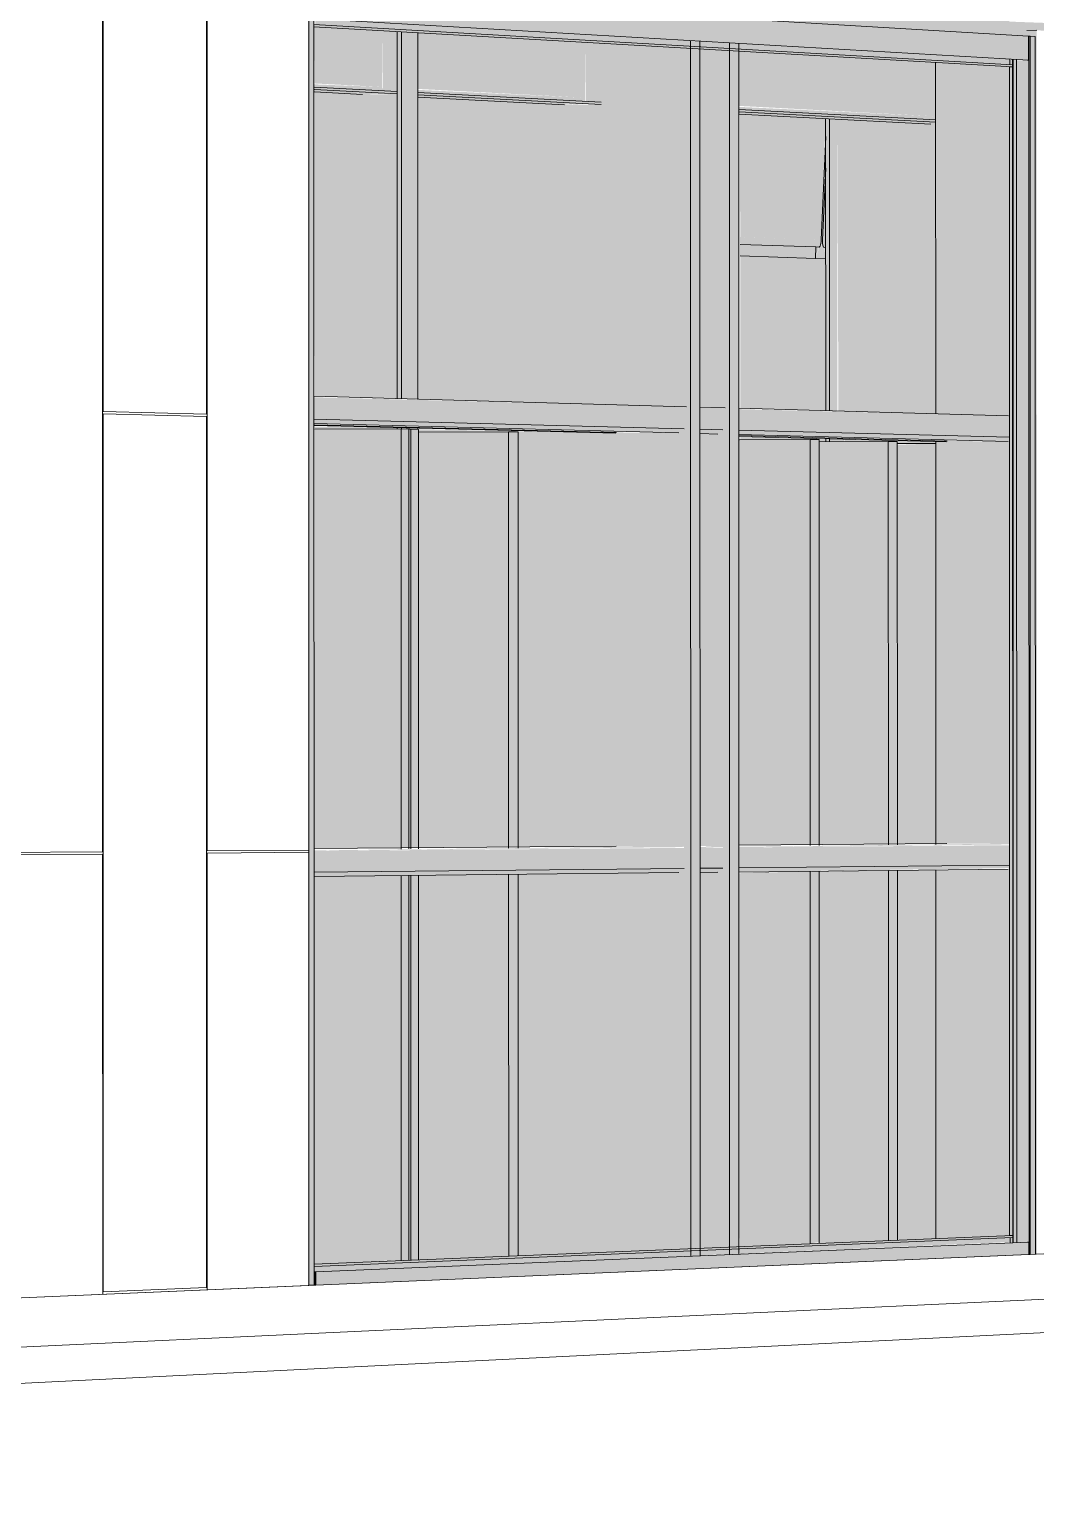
# Model space of a CAD drawing. Header units: inches. Extents: x 31155.6 to 31160.43, y 58.98 to 66.18.
# Drawn here: x 31156.64376 to 31156.67122, y 59.14602 to 59.18621 of the extents above; entities that cross this region are included whole.
import ezdxf

# ---------------------------------------------------------------- set-up
doc = ezdxf.new("R2010")
doc.units = ezdxf.units.IN
doc.header["$MEASUREMENT"] = 0
for name, color, linetype, lineweight in [('A-CLNG', 13, 'Continuous', 13), ('A-GLAZ-CWMG', 51, 'Continuous', 9), ('A-WALL-PATT', 111, 'Continuous', 13), ('C-BLDG-PADS', 91, 'Continuous', 9), ('Conc', 7, 'Continuous', 9), ('I-WALL', 2, 'Continuous', 13), ('L-SITE-WALL', 31, 'Continuous', 13), ('S-BEAM', 12, 'Continuous', 9), ('S-COLS', 52, 'Continuous', 9)]:
    doc.layers.add(name, color=color, linetype=linetype, lineweight=lineweight)

# ---------------------------------------------------------------- blocks, each defined once
blk = doc.blocks.new('FP_2-Looking North East')
at = {"layer": 'A-WALL-PATT', "lineweight": 9}
for p, q in [((31156.642867, 59.175851), (31156.642865, 59.187717)), ((31156.642883, 59.163735), (31156.64288, 59.187716)), ((31156.645753, 59.163758), (31156.64575, 59.187543)), ((31156.645767, 59.175775), (31156.645765, 59.187542)), ((31156.64859, 59.175701), (31156.648588, 59.187373)), ((31156.648606, 59.163782), (31156.648603, 59.187372)), ((31156.642867, 59.175851), (31156.6402, 59.175921)), ((31156.642867, 59.175788), (31156.6402, 59.175858)), ((31156.64287, 59.151618), (31156.642867, 59.175788)), ((31156.64859, 59.175701), (31156.645767, 59.175775)), ((31156.645769, 59.151742), (31156.645767, 59.175713)), ((31156.64859, 59.175639), (31156.645767, 59.175713)), ((31156.648592, 59.151863), (31156.64859, 59.175639)), ((31156.645753, 59.163758), (31156.642883, 59.163735)), ((31156.642883, 59.163672), (31156.645753, 59.163696)), ((31156.642885, 59.151556), (31156.642883, 59.163672)), ((31156.645755, 59.151679), (31156.645753, 59.163696)), ((31156.651383, 59.163805), (31156.648606, 59.163782)), ((31156.648606, 59.16372), (31156.651383, 59.163743)), ((31156.648607, 59.151802), (31156.648606, 59.16372)), ((31156.645769, 59.151742), (31156.648592, 59.151863)), ((31156.640203, 59.151504), (31156.64287, 59.151618))]:
    blk.add_line(p, q, dxfattribs=at)

msp = doc.modelspace()

# ---------------------------------------------------------------- hatches: boundary and pattern name
at = {"layer": 'A-CLNG'}
h = msp.add_hatch(color=256, dxfattribs=at)
h.paths.add_polyline_path([(31156.698906, 59.184522), (31156.698906, 59.184685), (31156.698731, 59.184691), (31156.698731, 59.184718), (31156.696813, 59.184808), (31156.674259, 59.18619), (31156.674259, 59.186222), (31156.673096, 59.186269), (31156.673096, 59.186295), (31156.671805, 59.18634), (31156.671805, 59.186372), (31156.670503, 59.18642), (31156.670503, 59.18645), (31156.669366, 59.186489), (31156.669366, 59.186523), (31156.66812, 59.186566), (31156.66812, 59.186599), (31156.666863, 59.186643), (31156.666863, 59.186677), (31156.665597, 59.18672), (31156.665597, 59.186754), (31156.664322, 59.186798), (31156.664322, 59.186833), (31156.663036, 59.186877), (31156.663036, 59.186912), (31156.66174, 59.186956), (31156.66174, 59.186991), (31156.660434, 59.187036), (31156.660434, 59.187072), (31156.659118, 59.187117), (31156.659118, 59.187153), (31156.657791, 59.187198), (31156.657791, 59.187234), (31156.656454, 59.187282), (31156.656454, 59.187316), (31156.655106, 59.187368), (31156.655106, 59.187399), (31156.653747, 59.187454), (31156.653747, 59.187483), (31156.652377, 59.18754), (31156.652377, 59.187567), (31156.650996, 59.187628), (31156.650996, 59.187652), (31156.649604, 59.187716), (31156.649604, 59.187738), (31156.648201, 59.187805), (31156.648201, 59.187824), (31156.646644, 59.187894), (31156.646644, 59.187915), (31156.645359, 59.187985), (31156.645359, 59.187999), (31156.643921, 59.188063), (31156.643921, 59.188087), (31156.64247, 59.188154), (31156.64247, 59.188176), (31156.641008, 59.188247), (31156.641008, 59.188266), (31156.639533, 59.18834), (31156.639533, 59.188357), (31156.638046, 59.188408), (31156.638041, 59.188448), (31156.636547, 59.188499), (31156.636547, 59.18854), (31156.635035, 59.188592), (31156.635035, 59.188633), (31156.63351, 59.188685), (31156.63351, 59.188727), (31156.631972, 59.18878), (31156.631972, 59.188822), (31156.63042, 59.188875), (31156.63042, 59.188917), (31156.628856, 59.18897), (31156.628856, 59.189013), (31156.627278, 59.189067), (31156.627278, 59.189111), (31156.625686, 59.189165), (31156.625686, 59.189208), (31156.62418, 59.18926), (31156.62418, 59.189304), (31156.622464, 59.189362), (31156.622464, 59.189407), (31156.620731, 59.189468), (31156.620731, 59.18951), (31156.619178, 59.189563), (31156.619178, 59.189609), (31156.617514, 59.189665), (31156.617514, 59.189711), (31156.615836, 59.189768), (31156.615836, 59.189814), (31156.614143, 59.189872), (31156.614143, 59.189918), (31156.612435, 59.189976), (31156.612435, 59.190023), (31156.610711, 59.190082), (31156.610711, 59.19013), (31156.608972, 59.190188), (31156.608972, 59.190237), (31156.607217, 59.190298), (31156.607217, 59.190345), (31156.605445, 59.19041), (31156.605445, 59.190453), (31156.603658, 59.190524), (31156.603658, 59.190563), (31156.601768, 59.190638), (31156.601768, 59.190677), (31156.600033, 59.190753), (31156.600033, 59.190787), (31156.598195, 59.190869), (31156.598195, 59.1909), (31156.59634, 59.190962), (31156.59634, 59.191014), (31156.594323, 59.191088), (31156.594323, 59.191133), (31156.592576, 59.191208), (31156.592576, 59.191245), (31156.590668, 59.191329), (31156.590668, 59.191363), (31156.588741, 59.19143), (31156.588741, 59.191481), (31156.586796, 59.191554), (31156.586796, 59.191601), (31156.584832, 59.19168), (31156.584832, 59.191722), (31156.582849, 59.191806), (31156.582849, 59.191844), (31156.580847, 59.191916), (31156.580847, 59.191967), (31156.578825, 59.192045), (31156.578825, 59.192092), (31156.576784, 59.192175), (31156.576784, 59.192217), (31156.574722, 59.192307), (31156.574722, 59.192344), (31156.572639, 59.192414), (31156.572639, 59.192472), (31156.570536, 59.192542), (31156.570536, 59.192602), (31156.568411, 59.192672), (31156.568411, 59.192733), (31156.566266, 59.192804), (31156.566266, 59.192865), (31156.564098, 59.192937), (31156.564098, 59.192998), (31156.561908, 59.193071), (31156.561908, 59.193133), (31156.559696, 59.193206), (31156.559696, 59.193269), (31156.557461, 59.193343), (31156.557461, 59.193407), (31156.555203, 59.193481), (31156.555203, 59.193546), (31156.552922, 59.193621), (31156.552922, 59.193686), (31156.550616, 59.193762), (31156.550616, 59.193828), (31156.548287, 59.193905), (31156.548287, 59.193972), (31156.545933, 59.194049), (31156.545933, 59.194117), (31156.543553, 59.194195), (31156.543553, 59.194263), (31156.541149, 59.194346), (31156.541149, 59.194411), (31156.538718, 59.1945), (31156.538718, 59.194561), (31156.536261, 59.194655), (31156.536261, 59.194712), (31156.533778, 59.194812), (31156.533778, 59.194865), (31156.531267, 59.194948), (31156.531267, 59.19502), (31156.528729, 59.195108), (31156.528729, 59.195176), (31156.526163, 59.195271), (31156.526163, 59.195334), (31156.523569, 59.195435), (31156.523569, 59.195494), (31156.520945, 59.19558), (31156.520945, 59.195656), (31156.518324, 59.195741), (31156.518324, 59.195818), (31156.515609, 59.195906), (31156.515609, 59.195984), (31156.512896, 59.196073), (31156.512896, 59.196152), (31156.510173, 59.19624), (31156.510173, 59.19632), (31156.507376, 59.196411), (31156.507376, 59.196492), (31156.504568, 59.196583), (31156.504545, 59.196665), (31156.501727, 59.196757), (31156.501727, 59.19684), (31156.498854, 59.196933), (31156.498854, 59.197017), (31156.495946, 59.197111), (31156.495946, 59.197196), (31156.493005, 59.197291), (31156.493005, 59.197377), (31156.490028, 59.197473), (31156.490028, 59.197561), (31156.487015, 59.197658), (31156.487015, 59.197747), (31156.483967, 59.197844), (31156.483967, 59.197934), (31156.480881, 59.198033), (31156.480881, 59.198125), (31156.477758, 59.198225), (31156.477758, 59.198317), (31156.474597, 59.198418), (31156.474597, 59.198512), (31156.471396, 59.198614), (31156.471396, 59.198709), (31156.468156, 59.198813), (31156.468156, 59.198909), (31156.464876, 59.199014), (31156.464876, 59.199112), (31156.461554, 59.199217), (31156.461554, 59.199316), (31156.458191, 59.199423), (31156.458191, 59.199524), (31156.454749, 59.199634), (31156.454749, 59.199735), (31156.451334, 59.199843), (31156.451334, 59.199947), (31156.447839, 59.200062), (31156.447839, 59.200162), (31156.4443, 59.200274), (31156.4443, 59.200381), (31156.440713, 59.200494), (31156.440713, 59.200602), (31156.43708, 59.200716), (31156.43708, 59.200826), (31156.433399, 59.200942), (31156.433399, 59.201053), (31156.429669, 59.201178), (31156.429669, 59.201283), (31156.425889, 59.201401), (31156.425889, 59.201517), (31156.422057, 59.201636), (31156.422057, 59.201753), (31156.418174, 59.201874), (31156.418151, 59.201993), (31156.414238, 59.202115), (31156.414238, 59.202236), (31156.410247, 59.202359), (31156.410247, 59.202482), (31156.406201, 59.202607), (31156.406201, 59.202732), (31156.405801, 59.202742), (31156.405817, 59.202315), (31156.418151, 59.201586), (31156.418174, 59.201214), (31156.418354, 59.20121), (31156.482751, 59.197339), (31156.482773, 59.197577), (31156.483967, 59.19757), (31156.487974, 59.197327), (31156.487974, 59.197029), (31156.550797, 59.193252), (31156.550797, 59.193463), (31156.551692, 59.193459), (31156.57757, 59.191888), (31156.57757, 59.191642), (31156.63752, 59.188038), (31156.63752, 59.188208), (31156.63809, 59.188214), (31156.6402, 59.188086), (31156.6402, 59.187877), (31156.67098, 59.186024), (31156.67098, 59.18618), (31156.671261, 59.186183), (31156.679597, 59.185694), (31156.679597, 59.185677), (31156.688118, 59.185177), (31156.688118, 59.184795), (31156.691396, 59.184618), (31156.691396, 59.184978), (31156.698731, 59.184532)], flags=0)
h.paths.add_polyline_path([(31156.418229, 59.200843), (31156.418229, 59.201162), (31156.418151, 59.201166), (31156.418174, 59.200846)], flags=0)
at = {"layer": 'A-GLAZ-CWMG'}
for points in [[(31156.651363, 59.151922), (31156.651525, 59.151929), (31156.651521, 59.187194), (31156.651358, 59.187197), (31156.651362, 59.152613)], [(31156.671031, 59.185367), (31156.671031, 59.186021), (31156.651566, 59.187191), (31156.651566, 59.186497), (31156.667715, 59.185559)], [(31156.670595, 59.185181), (31156.670595, 59.185239), (31156.651523, 59.186337), (31156.651536, 59.186276), (31156.667717, 59.185346)], [(31156.670524, 59.185195), (31156.670524, 59.185394), (31156.651552, 59.186512), (31156.651568, 59.186284), (31156.667717, 59.185356)], [(31156.671201, 59.152774), (31156.671197, 59.18601), (31156.671031, 59.186009), (31156.671001, 59.185366), (31156.670705, 59.185366), (31156.670709, 59.15309), (31156.671035, 59.153103), (31156.671035, 59.152775)], [(31156.671075, 59.152768), (31156.671219, 59.152774), (31156.671215, 59.18601), (31156.671071, 59.186019), (31156.671075, 59.153914)], [(31156.670531, 59.153083), (31156.670709, 59.153103), (31156.670705, 59.185384), (31156.670527, 59.185366), (31156.670531, 59.153103)], [(31156.671, 59.185366), (31156.670593, 59.185392), (31156.670593, 59.18539)], [(31156.651527, 59.152439), (31156.670599, 59.153229), (31156.670599, 59.153287), (31156.651527, 59.1525)], [(31156.651527, 59.15197), (31156.651556, 59.151972), (31156.651573, 59.152289), (31156.670528, 59.153103), (31156.670528, 59.153273), (31156.651527, 59.152488)], [(31156.65157, 59.151931), (31156.671035, 59.152766), (31156.671035, 59.153103), (31156.65157, 59.152287)], [(31156.670599, 59.153086), (31156.670612, 59.153103), (31156.670599, 59.153103)], [(31156.65157, 59.151931), (31156.651554, 59.151946), (31156.651525, 59.151931)]]:
    msp.add_hatch(color=256, dxfattribs=at).paths.add_polyline_path(points, flags=0)
h = msp.add_hatch(color=256, dxfattribs=at)
h.paths.add_polyline_path([(31156.670508, 59.18518), (31156.670526, 59.185185), (31156.667717, 59.18534)], flags=0)
h.paths.add_polyline_path([(31156.662777, 59.185624), (31156.662865, 59.185625), (31156.662065, 59.185665)], flags=0)
h.paths.add_polyline_path([(31156.661716, 59.185685), (31156.661805, 59.185686), (31156.65892, 59.185845)], flags=0)
h = msp.add_hatch(color=256, dxfattribs=at)
h.paths.add_polyline_path([(31156.670528, 59.153083), (31156.670599, 59.153103), (31156.670599, 59.153229), (31156.670528, 59.153226), (31156.670528, 59.153103)], flags=0)
h.paths.add_polyline_path([(31156.670599, 59.153287), (31156.670595, 59.185181), (31156.670508, 59.18518), (31156.670528, 59.153288)], flags=0)
h.paths.add_polyline_path([(31156.670595, 59.185239), (31156.670595, 59.18539), (31156.670524, 59.185366), (31156.670524, 59.185243)], flags=0)
at = {"layer": 'I-WALL'}
for points in [[(31156.65711, 59.152733), (31156.661809, 59.152924), (31156.661805, 59.185686), (31156.661716, 59.185685), (31156.658932, 59.185846), (31156.658951, 59.18424), (31156.659366, 59.184218), (31156.659366, 59.184154), (31156.658363, 59.184146), (31156.654377, 59.184356), (31156.654381, 59.176113), (31156.661627, 59.175882), (31156.661627, 59.175866), (31156.661627, 59.175304), (31156.661483, 59.17519), (31156.659645, 59.175206), (31156.659645, 59.175186), (31156.654378, 59.175294), (31156.654401, 59.175215), (31156.657108, 59.175218), (31156.65711, 59.16389), (31156.661605, 59.163902), (31156.661628, 59.16388), (31156.661628, 59.163302), (31156.661484, 59.163188), (31156.657109, 59.163143), (31156.65711, 59.152767)], [(31156.661809, 59.152717), (31156.662065, 59.152728), (31156.662061, 59.185886), (31156.661805, 59.1859), (31156.661809, 59.152785)], [(31156.662068, 59.152939), (31156.662869, 59.152968), (31156.662865, 59.185625), (31156.662777, 59.185624), (31156.662064, 59.185665), (31156.662068, 59.175897), (31156.662688, 59.175853), (31156.662688, 59.175836), (31156.662688, 59.175277), (31156.662544, 59.175162), (31156.662065, 59.175175), (31156.662068, 59.163918), (31156.662689, 59.163889), (31156.662689, 59.163313), (31156.662545, 59.163199), (31156.662067, 59.163185), (31156.662068, 59.152973)], [(31156.662869, 59.152762), (31156.663123, 59.152785), (31156.663119, 59.185824), (31156.662865, 59.185839), (31156.662869, 59.152785)]]:
    msp.add_hatch(color=256, dxfattribs=at).paths.add_polyline_path(points, flags=0)
h = msp.add_hatch(color=256, dxfattribs=at)
h.paths.add_polyline_path([(31156.665342, 59.174953), (31156.665503, 59.17496), (31156.665502, 59.175037), (31156.663164, 59.175097), (31156.663167, 59.175007), (31156.665342, 59.175008), (31156.665342, 59.17496)], flags=0)
h.paths.add_polyline_path([(31156.665503, 59.175802), (31156.665502, 59.179944), (31156.663164, 59.180022), (31156.663167, 59.175868), (31156.665502, 59.175802)], flags=0)
h.paths.add_polyline_path([(31156.665502, 59.180039), (31156.665502, 59.180054), (31156.665453, 59.180259), (31156.665502, 59.180271), (31156.665494, 59.182225), (31156.665416, 59.180465), (31156.665377, 59.180465), (31156.665377, 59.180269), (31156.665441, 59.180266), (31156.665502, 59.180041)], flags=0)
h = msp.add_hatch(color=256, dxfattribs=at)
h.paths.add_polyline_path([(31156.651546, 59.152504), (31156.653904, 59.152613), (31156.653903, 59.16311), (31156.651544, 59.163085), (31156.651546, 59.152528)], flags=0)
h.paths.add_polyline_path([(31156.651544, 59.163845), (31156.653903, 59.163864), (31156.653902, 59.175299), (31156.651543, 59.17529), (31156.651544, 59.163867)], flags=0)
h = msp.add_hatch(color=256, dxfattribs=at)
h.paths.add_polyline_path([(31156.653904, 59.152602), (31156.65417, 59.152613), (31156.654169, 59.163113), (31156.653903, 59.16311), (31156.653904, 59.152613)], flags=0)
h.paths.add_polyline_path([(31156.653903, 59.163864), (31156.654169, 59.163866), (31156.654168, 59.175292), (31156.653902, 59.175299), (31156.653903, 59.164061)], flags=0)
h = msp.add_hatch(color=256, dxfattribs=at)
h.paths.add_polyline_path([(31156.654114, 59.152611), (31156.65438, 59.152622), (31156.654379, 59.163115), (31156.654113, 59.163112), (31156.654114, 59.152613)], flags=0)
h.paths.add_polyline_path([(31156.654113, 59.163866), (31156.654379, 59.163868), (31156.654377, 59.175287), (31156.654112, 59.175294), (31156.654113, 59.164061)], flags=0)
h = msp.add_hatch(color=256, dxfattribs=at)
h.paths.add_polyline_path([(31156.65439, 59.152621), (31156.656839, 59.152723), (31156.656837, 59.16314), (31156.654389, 59.163115), (31156.65439, 59.152838)], flags=0)
h.paths.add_polyline_path([(31156.654389, 59.163868), (31156.656837, 59.163888), (31156.656836, 59.175224), (31156.654387, 59.175215), (31156.654389, 59.163891)], flags=0)
h = msp.add_hatch(color=256, dxfattribs=at)
h.paths.add_polyline_path([(31156.656839, 59.152723), (31156.6571, 59.152734), (31156.657099, 59.163143), (31156.656837, 59.16314), (31156.656839, 59.152785)], flags=0)
h.paths.add_polyline_path([(31156.656837, 59.163888), (31156.657099, 59.16389), (31156.657097, 59.175217), (31156.656836, 59.175224), (31156.656837, 59.164061)], flags=0)
h = msp.add_hatch(color=256, dxfattribs=at)
h.paths.add_polyline_path([(31156.66314, 59.152982), (31156.66507, 59.153063), (31156.665068, 59.163225), (31156.663139, 59.163173), (31156.66314, 59.152988)], flags=0)
h.paths.add_polyline_path([(31156.663139, 59.163939), (31156.665068, 59.163955), (31156.665067, 59.175014), (31156.663138, 59.175007), (31156.663139, 59.163957)], flags=0)
h = msp.add_hatch(color=256, dxfattribs=at)
h.paths.add_polyline_path([(31156.66507, 59.153063), (31156.665318, 59.153103), (31156.665317, 59.163228), (31156.665068, 59.163206), (31156.66507, 59.153103)], flags=0)
h.paths.add_polyline_path([(31156.665068, 59.163954), (31156.665317, 59.163956), (31156.665316, 59.175008), (31156.665067, 59.175014), (31156.665068, 59.164061)], flags=0)
h = msp.add_hatch(color=256, dxfattribs=at)
h.paths.add_polyline_path([(31156.665326, 59.153073), (31156.667205, 59.153151), (31156.667204, 59.163247), (31156.665325, 59.163206), (31156.665326, 59.153076)], flags=0)
h.paths.add_polyline_path([(31156.665325, 59.163956), (31156.667204, 59.163972), (31156.667202, 59.174959), (31156.665324, 59.174952), (31156.665325, 59.163974)], flags=0)
h = msp.add_hatch(color=256, dxfattribs=at)
h.paths.add_polyline_path([(31156.667205, 59.153151), (31156.66745, 59.153161), (31156.667449, 59.16325), (31156.667204, 59.163247), (31156.667205, 59.153273)], flags=0)
h.paths.add_polyline_path([(31156.667204, 59.163972), (31156.667449, 59.163974), (31156.667448, 59.174953), (31156.667202, 59.174959), (31156.667204, 59.164061)], flags=0)
h = msp.add_hatch(color=256, dxfattribs=at)
h.paths.add_polyline_path([(31156.667458, 59.153161), (31156.668502, 59.153204), (31156.668498, 59.163261), (31156.667457, 59.16325), (31156.667458, 59.153273)], flags=0)
h.paths.add_polyline_path([(31156.667457, 59.163974), (31156.668501, 59.16399), (31156.668498, 59.174903), (31156.667456, 59.174868), (31156.667457, 59.163991)], flags=0)
at = {"layer": 'L-SITE-WALL'}
h = msp.add_hatch(color=256, dxfattribs=at)
h.paths.add_polyline_path([(31156.67126, 59.152774), (31156.671256, 59.186183), (31156.67098, 59.18618), (31156.67098, 59.186024), (31156.671031, 59.186021), (31156.671001, 59.185366), (31156.670705, 59.185366), (31156.670709, 59.15309), (31156.671035, 59.153103), (31156.671036, 59.152776)], flags=0)
h.paths.add_polyline_path([(31156.668499, 59.153204), (31156.670513, 59.153288), (31156.670509, 59.163309), (31156.670473, 59.163281), (31156.668498, 59.163261), (31156.668499, 59.153273)], flags=0)
h.paths.add_polyline_path([(31156.670512, 59.163982), (31156.670509, 59.174987), (31156.670472, 59.174958), (31156.668677, 59.174974), (31156.668677, 59.174954), (31156.668497, 59.174959), (31156.668498, 59.163982), (31156.670509, 59.163982)], flags=0)
h.paths.add_polyline_path([(31156.67051, 59.17566), (31156.670497, 59.185181), (31156.668495, 59.185297), (31156.668497, 59.175717), (31156.670509, 59.17566)], flags=0)
at = {"layer": 'S-BEAM'}
h = msp.add_hatch(color=256, dxfattribs=at)
h.paths.add_polyline_path([(31156.695115, 59.182426), (31156.695115, 59.184195), (31156.69466, 59.184222), (31156.694661, 59.18245), (31156.695115, 59.182426)], flags=0)
h.paths.add_polyline_path([(31156.668498, 59.183834), (31156.668498, 59.185297), (31156.663131, 59.185605), (31156.663135, 59.184118), (31156.668498, 59.183834)], flags=0)
h.paths.add_polyline_path([(31156.658932, 59.184341), (31156.658932, 59.185846), (31156.654358, 59.186109), (31156.654362, 59.184582), (31156.654534, 59.184573)], flags=0)
h.paths.add_polyline_path([(31156.65339, 59.184634), (31156.65339, 59.186164), (31156.651535, 59.186267), (31156.651539, 59.184732)], flags=0)
h.paths.add_polyline_path([(31156.482026, 59.193702), (31156.481995, 59.196005), (31156.445136, 59.198121), (31156.44514, 59.195654), (31156.482026, 59.193702)], flags=0)
h.paths.add_polyline_path([(31156.443453, 59.195744), (31156.443453, 59.198218), (31156.418162, 59.19967), (31156.418163, 59.197082), (31156.441648, 59.195839)], flags=0)
h = msp.add_hatch(color=256, dxfattribs=at)
h.paths.add_polyline_path([(31156.695113, 59.18228), (31156.695113, 59.182337), (31156.694658, 59.182361), (31156.694659, 59.182303), (31156.695113, 59.18228)], flags=0)
h.paths.add_polyline_path([(31156.668496, 59.183675), (31156.668496, 59.183737), (31156.66313, 59.18402), (31156.663133, 59.183956), (31156.668496, 59.183675)], flags=0)
h.paths.add_polyline_path([(31156.659366, 59.184154), (31156.659366, 59.184218), (31156.654356, 59.184481), (31156.65436, 59.184416), (31156.65893, 59.184177)], flags=0)
h.paths.add_polyline_path([(31156.653798, 59.184446), (31156.653798, 59.184511), (31156.651533, 59.18463), (31156.651537, 59.184564), (31156.653798, 59.184446)], flags=0)
h.paths.add_polyline_path([(31156.482024, 59.193452), (31156.482024, 59.19355), (31156.445135, 59.195491), (31156.445138, 59.195386), (31156.482024, 59.193452)], flags=0)
h.paths.add_polyline_path([(31156.443802, 59.195456), (31156.443802, 59.195561), (31156.418161, 59.19691), (31156.418162, 59.1968), (31156.443802, 59.195456)], flags=0)
h = msp.add_hatch(color=256, dxfattribs=at)
h.paths.add_polyline_path([(31156.695117, 59.182226), (31156.695113, 59.18228), (31156.694658, 59.182303), (31156.694663, 59.182249), (31156.695117, 59.182226)], flags=0)
h.paths.add_polyline_path([(31156.668365, 59.183623), (31156.668499, 59.183624), (31156.668496, 59.183675), (31156.66313, 59.183957), (31156.663138, 59.183896), (31156.667731, 59.183657)], flags=0)
h.paths.add_polyline_path([(31156.658363, 59.184146), (31156.65893, 59.184177), (31156.654356, 59.184417), (31156.654364, 59.184355), (31156.654536, 59.184346)], flags=0)
h.paths.add_polyline_path([(31156.652852, 59.184434), (31156.653653, 59.184453), (31156.651533, 59.184565), (31156.651541, 59.184502), (31156.652636, 59.184445)], flags=0)
h.paths.add_polyline_path([(31156.482029, 59.193359), (31156.482024, 59.193452), (31156.445135, 59.195386), (31156.445142, 59.195287), (31156.482028, 59.193359)], flags=0)
h.paths.add_polyline_path([(31156.442667, 59.195416), (31156.443759, 59.195458), (31156.418161, 59.1968), (31156.418165, 59.196696), (31156.439378, 59.195588)], flags=0)
h = msp.add_hatch(color=256, dxfattribs=at)
h.paths.add_polyline_path([(31156.695115, 59.182337), (31156.695115, 59.182426), (31156.69466, 59.18242), (31156.694661, 59.182361), (31156.695115, 59.182337)], flags=0)
h.paths.add_polyline_path([(31156.668498, 59.183737), (31156.668498, 59.183834), (31156.663131, 59.184092), (31156.663135, 59.18402), (31156.668497, 59.183737)], flags=0)
h.paths.add_polyline_path([(31156.658932, 59.184241), (31156.658932, 59.184341), (31156.654358, 59.184557), (31156.654362, 59.184481), (31156.654534, 59.184472)], flags=0)
h.paths.add_polyline_path([(31156.653448, 59.184529), (31156.653395, 59.1846), (31156.65339, 59.184634), (31156.651535, 59.184707), (31156.651539, 59.18463)], flags=0)
h.paths.add_polyline_path([(31156.482026, 59.19355), (31156.482026, 59.193702), (31156.445136, 59.19565), (31156.44514, 59.195491), (31156.482026, 59.19355)], flags=0)
h.paths.add_polyline_path([(31156.443538, 59.195575), (31156.443481, 59.195638), (31156.443453, 59.195744), (31156.418163, 59.19708), (31156.418163, 59.196911), (31156.439376, 59.195794)], flags=0)
for points in [[(31156.665369, 59.180466), (31156.665493, 59.183774), (31156.663155, 59.183897), (31156.663159, 59.180539), (31156.663353, 59.180533)], [(31156.665314, 59.180264), (31156.665338, 59.18029), (31156.665369, 59.180466), (31156.663155, 59.180539), (31156.663159, 59.180335), (31156.663353, 59.180329)], [(31156.665211, 59.179956), (31156.665225, 59.180268), (31156.663155, 59.180336), (31156.663158, 59.180024), (31156.663352, 59.180017)]]:
    msp.add_hatch(color=256, dxfattribs=at).paths.add_polyline_path(points, flags=0)
h = msp.add_hatch(color=256, dxfattribs=at)
h.paths.add_polyline_path([(31156.665211, 59.179956), (31156.665314, 59.180264), (31156.665225, 59.180268)], flags=0)
h.paths.add_polyline_path([(31156.665494, 59.179944), (31156.665494, 59.180041), (31156.665433, 59.180266), (31156.665326, 59.18027), (31156.665211, 59.179956), (31156.665494, 59.179944)], flags=0)
h.paths.add_polyline_path([(31156.665494, 59.18005), (31156.665494, 59.180256), (31156.665444, 59.180258), (31156.665494, 59.180053)], flags=0)
h.paths.add_polyline_path([(31156.665408, 59.180464), (31156.665494, 59.182834), (31156.665493, 59.18328), (31156.665369, 59.180466)], flags=0)
h = msp.add_hatch(color=256, dxfattribs=at)
h.paths.add_polyline_path([(31156.698146, 59.174849), (31156.69814, 59.174869), (31156.69779, 59.174859)], flags=0)
h.paths.add_polyline_path([(31156.69814, 59.174869), (31156.698103, 59.174889), (31156.69779, 59.174879)], flags=0)
h.paths.add_polyline_path([(31156.696873, 59.174885), (31156.69683, 59.174924), (31156.696229, 59.174922), (31156.696229, 59.174903)], flags=0)
h.paths.add_polyline_path([(31156.695307, 59.174928), (31156.695264, 59.174968), (31156.69465, 59.174966), (31156.69465, 59.174947)], flags=0)
h.paths.add_polyline_path([(31156.670527, 59.175618), (31156.670509, 59.17566), (31156.663121, 59.175842), (31156.663124, 59.175824), (31156.667717, 59.175696)], flags=0)
h.paths.add_polyline_path([(31156.662688, 59.175836), (31156.66266, 59.175876), (31156.662641, 59.17588), (31156.662063, 59.175872), (31156.662065, 59.175854)], flags=0)
h.paths.add_polyline_path([(31156.661627, 59.175866), (31156.661599, 59.175905), (31156.66158, 59.17591), (31156.651525, 59.176165), (31156.651528, 59.176147), (31156.658921, 59.175941)], flags=0)
h.paths.add_polyline_path([(31156.482016, 59.180865), (31156.482015, 59.180931), (31156.418153, 59.182703), (31156.418153, 59.182642), (31156.482015, 59.180865)], flags=0)
h = msp.add_hatch(color=256, dxfattribs=at)
h.paths.add_polyline_path([(31156.698146, 59.174669), (31156.698146, 59.174849), (31156.69779, 59.174859), (31156.69779, 59.174678)], flags=0)
h.paths.add_polyline_path([(31156.696873, 59.174703), (31156.696873, 59.174885), (31156.696229, 59.174903), (31156.696229, 59.174721)], flags=0)
h.paths.add_polyline_path([(31156.695307, 59.174746), (31156.695307, 59.174928), (31156.69465, 59.174947), (31156.69465, 59.174764)], flags=0)
h.paths.add_polyline_path([(31156.67051, 59.175072), (31156.670508, 59.175619), (31156.663121, 59.175824), (31156.663124, 59.175265), (31156.670508, 59.175072)], flags=0)
h.paths.add_polyline_path([(31156.662688, 59.175277), (31156.662688, 59.175836), (31156.662062, 59.175854), (31156.662065, 59.175293)], flags=0)
h.paths.add_polyline_path([(31156.661627, 59.175304), (31156.661627, 59.175866), (31156.651525, 59.176147), (31156.651528, 59.175568), (31156.658921, 59.175375)], flags=0)
h.paths.add_polyline_path([(31156.418153, 59.182642), (31156.418153, 59.182642), (31156.418153, 59.182458)], flags=0)
h.paths.add_polyline_path([(31156.482016, 59.18), (31156.482015, 59.180865), (31156.418153, 59.182642), (31156.418156, 59.181669), (31156.482015, 59.18)], flags=0)
h = msp.add_hatch(color=256, dxfattribs=at)
h.paths.add_polyline_path([(31156.670472, 59.174958), (31156.67051, 59.174989), (31156.670508, 59.175072), (31156.663121, 59.175265), (31156.663125, 59.175147), (31156.67028, 59.174963)], flags=0)
h.paths.add_polyline_path([(31156.662544, 59.175162), (31156.662688, 59.175277), (31156.662063, 59.175293), (31156.662066, 59.175175)], flags=0)
h.paths.add_polyline_path([(31156.661483, 59.17519), (31156.661627, 59.175304), (31156.651525, 59.175569), (31156.651528, 59.175446), (31156.658921, 59.175256)], flags=0)
h.paths.add_polyline_path([(31156.482017, 59.179817), (31156.482015, 59.18), (31156.418153, 59.18167), (31156.418156, 59.181464), (31156.482016, 59.179817)], flags=0)
h = msp.add_hatch(color=256, dxfattribs=at)
h.paths.add_polyline_path([(31156.668808, 59.174971), (31156.668768, 59.175002), (31156.667725, 59.174999)], flags=0)
h.paths.add_polyline_path([(31156.65978, 59.175203), (31156.659739, 59.175235), (31156.658928, 59.175225)], flags=0)
h.paths.add_polyline_path([(31156.482024, 59.17977), (31156.482023, 59.179818), (31156.41816, 59.181435), (31156.418163, 59.181411), (31156.482022, 59.17977)], flags=0)
h = msp.add_hatch(color=256, dxfattribs=at)
h.paths.add_polyline_path([(31156.696459, 59.174242), (31156.696473, 59.174259), (31156.696254, 59.174248)], flags=0)
h.paths.add_polyline_path([(31156.695113, 59.174277), (31156.695113, 59.174294), (31156.694661, 59.174288)], flags=0)
h.paths.add_polyline_path([(31156.691607, 59.174367), (31156.691607, 59.174377), (31156.691406, 59.174372)], flags=0)
h.paths.add_polyline_path([(31156.668791, 59.174952), (31156.668808, 59.174971), (31156.667725, 59.174979)], flags=0)
h.paths.add_polyline_path([(31156.659762, 59.175183), (31156.65978, 59.175203), (31156.658928, 59.175204)], flags=0)
h.paths.add_polyline_path([(31156.482024, 59.179739), (31156.482022, 59.17977), (31156.41816, 59.181411), (31156.418163, 59.181376), (31156.482023, 59.179739)], flags=0)
h = msp.add_hatch(color=256, dxfattribs=at)
h.paths.add_polyline_path([(31156.651526, 59.16378), (31156.661622, 59.163886), (31156.661581, 59.163908), (31156.651526, 59.163794)], flags=0)
h.paths.add_polyline_path([(31156.662064, 59.163867), (31156.662683, 59.163895), (31156.662642, 59.163917), (31156.662064, 59.163884)], flags=0)
h.paths.add_polyline_path([(31156.663123, 59.163876), (31156.670527, 59.163959), (31156.670527, 59.163981), (31156.663123, 59.163893)], flags=0)
h = msp.add_hatch(color=256, dxfattribs=at)
h.paths.add_polyline_path([(31156.651526, 59.163201), (31156.661628, 59.163302), (31156.661628, 59.163864), (31156.651526, 59.16378)], flags=0)
h.paths.add_polyline_path([(31156.662064, 59.163307), (31156.662689, 59.163313), (31156.662689, 59.163873), (31156.662064, 59.163867)], flags=0)
h.paths.add_polyline_path([(31156.663123, 59.163317), (31156.670511, 59.163391), (31156.670508, 59.163937), (31156.663123, 59.163876)], flags=0)
h.paths.add_polyline_path([(31156.670611, 59.163392), (31156.670614, 59.163392), (31156.670611, 59.163938)], flags=0)
h = msp.add_hatch(color=256, dxfattribs=at)
h.paths.add_polyline_path([(31156.651527, 59.163085), (31156.661484, 59.163188), (31156.661628, 59.163302), (31156.651526, 59.163201)], flags=0)
h.paths.add_polyline_path([(31156.662065, 59.163194), (31156.662545, 59.163199), (31156.662689, 59.163313), (31156.662064, 59.163307)], flags=0)
h.paths.add_polyline_path([(31156.663123, 59.163205), (31156.670512, 59.163312), (31156.670508, 59.163391), (31156.663123, 59.163317)], flags=0)
at = {"layer": 'S-COLS'}
h = msp.add_hatch(color=256, dxfattribs=at)
h.paths.add_polyline_path([(31156.651544, 59.17529), (31156.653799, 59.175299), (31156.653798, 59.175336), (31156.651544, 59.175367), (31156.651544, 59.175299)], flags=0)
h.paths.add_polyline_path([(31156.653799, 59.176128), (31156.653798, 59.184441), (31156.652852, 59.184434), (31156.651543, 59.184503), (31156.651547, 59.176192), (31156.653798, 59.176128)], flags=0)
h.paths.add_polyline_path([(31156.653798, 59.184511), (31156.653798, 59.186141), (31156.65339, 59.186164), (31156.653408, 59.184569), (31156.653448, 59.184529), (31156.653798, 59.184511)], flags=0)
h = msp.add_hatch(color=256, dxfattribs=at)
h.paths.add_polyline_path([(31156.653801, 59.152598), (31156.653912, 59.152613), (31156.65391, 59.16311), (31156.6538, 59.163109), (31156.653801, 59.152613)], flags=0)
h.paths.add_polyline_path([(31156.6538, 59.163863), (31156.65391, 59.163864), (31156.653909, 59.175333), (31156.653798, 59.175336), (31156.6538, 59.163864)], flags=0)
h.paths.add_polyline_path([(31156.653909, 59.176125), (31156.653908, 59.186134), (31156.653797, 59.186141), (31156.653798, 59.176128)], flags=0)
h = msp.add_hatch(color=256, dxfattribs=at)
h.paths.add_polyline_path([(31156.653912, 59.152602), (31156.654359, 59.152621), (31156.654358, 59.163114), (31156.65391, 59.16311), (31156.653912, 59.152613)], flags=0)
h.paths.add_polyline_path([(31156.65391, 59.163864), (31156.654358, 59.163868), (31156.654357, 59.175322), (31156.653909, 59.175333), (31156.65391, 59.164061)], flags=0)
h.paths.add_polyline_path([(31156.654356, 59.176112), (31156.654355, 59.186108), (31156.653908, 59.186134), (31156.653909, 59.176125)], flags=0)
h = msp.add_hatch(color=256, dxfattribs=at)
h.paths.add_polyline_path([(31156.665493, 59.174953), (31156.665599, 59.17496), (31156.665599, 59.175034), (31156.665493, 59.175037), (31156.665493, 59.17496)], flags=0)
h.paths.add_polyline_path([(31156.665599, 59.175799), (31156.665598, 59.183769), (31156.665492, 59.183774), (31156.665493, 59.175802)], flags=0)
h = msp.add_hatch(color=256, dxfattribs=at)
h.paths.add_polyline_path([(31156.665599, 59.174954), (31156.665814, 59.17496), (31156.665814, 59.175029), (31156.665599, 59.175034), (31156.665599, 59.17496)], flags=0)
h.paths.add_polyline_path([(31156.665814, 59.175793), (31156.665813, 59.183758), (31156.665598, 59.183769), (31156.665599, 59.175799)], flags=0)
h = msp.add_hatch(color=256, dxfattribs=at)
h.paths.add_polyline_path([(31156.665814, 59.174954), (31156.666018, 59.17496), (31156.665992, 59.175024), (31156.665814, 59.175029), (31156.665814, 59.17496)], flags=0)
h.paths.add_polyline_path([(31156.666018, 59.175787), (31156.666017, 59.183747), (31156.665813, 59.183758), (31156.66584, 59.175792), (31156.666017, 59.175787)], flags=0)
h = msp.add_hatch(color=256, dxfattribs=at)
h.paths.add_polyline_path([(31156.6659, 59.174955), (31156.665978, 59.17496), (31156.665977, 59.175024), (31156.6659, 59.175026), (31156.6659, 59.17496)], flags=0)
h.paths.add_polyline_path([(31156.665978, 59.175788), (31156.665977, 59.183749), (31156.665899, 59.183753), (31156.6659, 59.17579), (31156.665977, 59.175788)], flags=0)
h = msp.add_hatch(color=256, dxfattribs=at)
h.paths.add_polyline_path([(31156.667457, 59.174899), (31156.668501, 59.174905), (31156.668499, 59.174959), (31156.666018, 59.175023), (31156.666018, 59.174955), (31156.667457, 59.174953), (31156.667457, 59.174905)], flags=0)
h.paths.add_polyline_path([(31156.6685, 59.175717), (31156.668499, 59.183624), (31156.668365, 59.183623), (31156.666017, 59.183747), (31156.666018, 59.175787), (31156.668499, 59.175717)], flags=0)

# ---------------------------------------------------------------- linework, layer by layer
at = {"layer": 'A-GLAZ-CWMG'}
for p, q in [((31156.651521, 59.187194), (31156.651525, 59.151929)), ((31156.671031, 59.186021), (31156.651566, 59.187191)), ((31156.670595, 59.185239), (31156.651523, 59.186337)), ((31156.671031, 59.185367), (31156.651566, 59.186497)), ((31156.670595, 59.185181), (31156.651523, 59.186276)), ((31156.671031, 59.186021), (31156.671031, 59.185367)), ((31156.67104, 59.186018), (31156.671071, 59.186019)), ((31156.671044, 59.152768), (31156.67104, 59.186018)), ((31156.671071, 59.186019), (31156.671215, 59.18601)), ((31156.671075, 59.152768), (31156.671071, 59.186019)), ((31156.671219, 59.152774), (31156.671215, 59.18601)), ((31156.670512, 59.153283), (31156.670508, 59.185186)), ((31156.670595, 59.185181), (31156.670508, 59.18518)), ((31156.670524, 59.185396), (31156.670524, 59.185243)), ((31156.670599, 59.153084), (31156.670595, 59.185392)), ((31156.670595, 59.185239), (31156.670595, 59.185181)), ((31156.670612, 59.153085), (31156.670608, 59.185391)), ((31156.670709, 59.153089), (31156.670705, 59.185386)), ((31156.671031, 59.185367), (31156.671, 59.185366)), ((31156.651527, 59.1525), (31156.670599, 59.153287)), ((31156.651527, 59.152439), (31156.670599, 59.153229)), ((31156.65157, 59.152287), (31156.671035, 59.153103)), ((31156.670512, 59.153288), (31156.670599, 59.153287)), ((31156.670528, 59.153226), (31156.670528, 59.153081)), ((31156.670599, 59.153287), (31156.670599, 59.153229)), ((31156.671004, 59.153103), (31156.671035, 59.153103)), ((31156.671035, 59.153103), (31156.671035, 59.152766)), ((31156.65157, 59.151931), (31156.671035, 59.152766)), ((31156.671075, 59.152768), (31156.671044, 59.152768)), ((31156.671219, 59.152774), (31156.671075, 59.152768)), ((31156.651538, 59.152287), (31156.65157, 59.152289)), ((31156.65157, 59.152287), (31156.651538, 59.152287)), ((31156.651538, 59.152287), (31156.651538, 59.152272)), ((31156.651538, 59.152272), (31156.651554, 59.152272)), ((31156.651554, 59.152272), (31156.651554, 59.151946)), ((31156.65157, 59.151931), (31156.65157, 59.152287)), ((31156.651525, 59.151929), (31156.651385, 59.151923)), ((31156.651525, 59.151931), (31156.65157, 59.151931))]:
    msp.add_line(p, q, dxfattribs=at)
at = {"layer": 'C-BLDG-PADS'}
msp.add_line((31156.640203, 59.151436), (31156.677783, 59.15305), dxfattribs=at)
at = {"layer": 'Conc'}
for p, q in [((31156.720346, 59.15306), (31156.578422, 59.14602)), ((31156.610118, 59.148676), (31156.70865, 59.153285))]:
    msp.add_line(p, q, dxfattribs=at)
at = {"layer": 'I-WALL'}
for p, q in [((31156.661809, 59.152716), (31156.661805, 59.185903)), ((31156.662061, 59.185888), (31156.662065, 59.152727)), ((31156.662869, 59.15276), (31156.662865, 59.185841)), ((31156.663119, 59.185826), (31156.663123, 59.152771)), ((31156.653902, 59.175299), (31156.651543, 59.17529)), ((31156.653903, 59.163833), (31156.653902, 59.175299)), ((31156.653902, 59.175299), (31156.654377, 59.175287)), ((31156.654113, 59.163835), (31156.654112, 59.175294)), ((31156.654168, 59.175292), (31156.654169, 59.163835)), ((31156.654377, 59.175287), (31156.654379, 59.163837)), ((31156.656836, 59.175224), (31156.654387, 59.175215)), ((31156.656837, 59.163858), (31156.656836, 59.175224)), ((31156.656836, 59.175224), (31156.657097, 59.175217)), ((31156.657097, 59.175217), (31156.657099, 59.16386)), ((31156.665067, 59.175014), (31156.663138, 59.175007)), ((31156.665068, 59.163927), (31156.665067, 59.175014)), ((31156.665067, 59.175014), (31156.665316, 59.175008)), ((31156.665316, 59.175008), (31156.665317, 59.163929)), ((31156.667202, 59.174959), (31156.665324, 59.174952)), ((31156.667204, 59.163945), (31156.667202, 59.174959)), ((31156.667202, 59.174959), (31156.667448, 59.174953)), ((31156.667448, 59.174953), (31156.667449, 59.163947)), ((31156.668499, 59.174903), (31156.667456, 59.174899)), ((31156.653904, 59.152613), (31156.653903, 59.16311)), ((31156.654114, 59.152613), (31156.654113, 59.163112)), ((31156.654169, 59.163113), (31156.65417, 59.152613)), ((31156.654379, 59.163115), (31156.65438, 59.152617)), ((31156.656839, 59.152719), (31156.656837, 59.16314)), ((31156.657099, 59.163143), (31156.6571, 59.152729)), ((31156.66507, 59.153058), (31156.665068, 59.163225)), ((31156.665317, 59.163228), (31156.665318, 59.153069)), ((31156.667205, 59.153146), (31156.667204, 59.163247)), ((31156.667449, 59.16325), (31156.66745, 59.153157))]:
    msp.add_line(p, q, dxfattribs=at)
at = {"layer": 'L-SITE-WALL'}
for p, q in [((31156.651384, 59.151921), (31156.65138, 59.187205)), ((31156.67098, 59.18618), (31156.671256, 59.186183)), ((31156.668497, 59.175712), (31156.668495, 59.185302)), ((31156.668498, 59.163955), (31156.668497, 59.174959)), ((31156.668499, 59.1532), (31156.668498, 59.163261)), ((31156.640203, 59.151441), (31156.651384, 59.151921))]:
    msp.add_line(p, q, dxfattribs=at)
at = {"layer": 'S-BEAM'}
for p, q in [((31156.651533, 59.18463), (31156.653798, 59.184511)), ((31156.653798, 59.184446), (31156.651533, 59.184565)), ((31156.652852, 59.184434), (31156.651537, 59.184503)), ((31156.654356, 59.184481), (31156.659366, 59.184218)), ((31156.659366, 59.184154), (31156.654356, 59.184417)), ((31156.658363, 59.184146), (31156.654361, 59.184355)), ((31156.66313, 59.18402), (31156.668496, 59.183737)), ((31156.668496, 59.183675), (31156.66313, 59.183957)), ((31156.668365, 59.183623), (31156.663134, 59.183897)), ((31156.665493, 59.183287), (31156.665369, 59.180466)), ((31156.665408, 59.180464), (31156.665494, 59.182415)), ((31156.663155, 59.180336), (31156.665225, 59.180268)), ((31156.665211, 59.179956), (31156.663155, 59.180024)), ((31156.665225, 59.180268), (31156.665211, 59.179956)), ((31156.665211, 59.179956), (31156.665494, 59.179944)), ((31156.665314, 59.180264), (31156.665225, 59.180268)), ((31156.665494, 59.180256), (31156.665444, 59.180258)), ((31156.651525, 59.176191), (31156.66169, 59.175907)), ((31156.662062, 59.175897), (31156.662751, 59.175877)), ((31156.651525, 59.175569), (31156.661627, 59.175304)), ((31156.663121, 59.175867), (31156.670483, 59.175661)), ((31156.651526, 59.175446), (31156.661483, 59.17519)), ((31156.651533, 59.175415), (31156.65978, 59.175203)), ((31156.651533, 59.175394), (31156.659762, 59.175183)), ((31156.662063, 59.175293), (31156.662688, 59.175277)), ((31156.662063, 59.175175), (31156.662544, 59.175162)), ((31156.663121, 59.175265), (31156.67051, 59.175072)), ((31156.663122, 59.175147), (31156.670472, 59.174958)), ((31156.663129, 59.175117), (31156.668808, 59.174971)), ((31156.663129, 59.175097), (31156.668791, 59.174952)), ((31156.651534, 59.163845), (31156.659774, 59.163911)), ((31156.66313, 59.163939), (31156.668803, 59.163985)), ((31156.651526, 59.163201), (31156.661628, 59.163302)), ((31156.651527, 59.163085), (31156.661484, 59.163188)), ((31156.662064, 59.163307), (31156.662689, 59.163313)), ((31156.662065, 59.163194), (31156.662545, 59.163199)), ((31156.663123, 59.163317), (31156.670511, 59.163391)), ((31156.663123, 59.163205), (31156.670473, 59.163281))]:
    msp.add_line(p, q, dxfattribs=at)
for points in [[(31156.665369, 59.180466, 0), (31156.665365, 59.180413, 0), (31156.665358, 59.180364, 0), (31156.665349, 59.180322, 0), (31156.665338, 59.18029, 0), (31156.665326, 59.18027, 0), (31156.665314, 59.180264, 0)], [(31156.665444, 59.180258, 0), (31156.665433, 59.180266, 0), (31156.665423, 59.180287, 0), (31156.665415, 59.18032, 0), (31156.665409, 59.180362, 0), (31156.665407, 59.180412, 0), (31156.665408, 59.180464, 0)]]:
    msp.add_polyline3d(points, dxfattribs=at)
at = {"layer": 'S-COLS'}
for p, q in [((31156.653797, 59.186147), (31156.653798, 59.176123)), ((31156.653909, 59.17612), (31156.653908, 59.18614)), ((31156.654355, 59.186114), (31156.654356, 59.176107)), ((31156.665492, 59.183774), (31156.665493, 59.175797)), ((31156.665598, 59.183769), (31156.665599, 59.175794)), ((31156.653798, 59.175336), (31156.653798, 59.175299)), ((31156.653909, 59.175299), (31156.653909, 59.175333)), ((31156.654357, 59.175322), (31156.654357, 59.175287)), ((31156.665493, 59.175037), (31156.665493, 59.174953)), ((31156.665599, 59.175034), (31156.665599, 59.174954))]:
    msp.add_line(p, q, dxfattribs=at)

# ---------------------------------------------------------------- block references
at = {"layer": 'L-SITE-WALL', "lineweight": 9}
msp.add_blockref('FP_2-Looking North East', (0, 0), dxfattribs=at)

doc.saveas('drawing.dxf')
